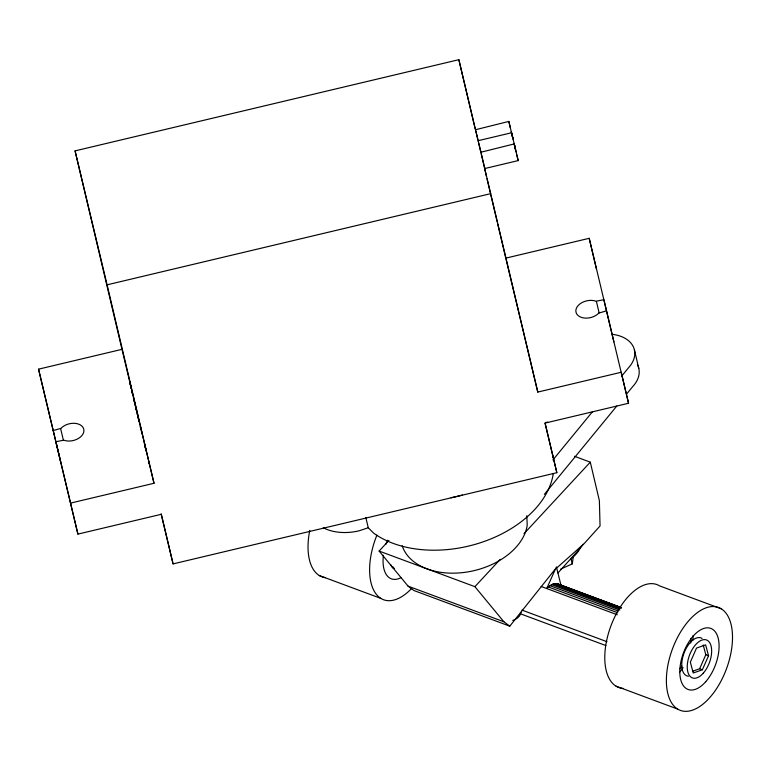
<?xml version="1.0" encoding="UTF-8"?>
<svg xmlns="http://www.w3.org/2000/svg" width="771" height="771" viewBox="0 0 771 771"><rect width="100%" height="100%" fill="white"/><g stroke="black" fill="none" stroke-linecap="round" stroke-linejoin="round"><path stroke-width="1.16" d="M560.719 569.075L572.284 563.861L573.383 556.045M692.541 671.271L699.625 668.775L705.812 654.714L703.191 644.942M702.362 669.787L708.549 655.726L705.629 644.874L696.521 648.083L690.334 662.144L693.254 673.006L702.362 669.787L699.625 668.775M555.891 567.976L546.735 588.552C549.415 585.623 553.385 582.587 557.578 583.859L621.407 607.596M70.585 503.097L154.007 483.272L121.982 349.34L38.55 369.164L53.228 430.555L60.986 428.348A12.866 8.606 -13.3 0 1 78.681 424.146A12.866 8.606 -13.3 0 1 81.514 435.981A12.866 8.606 -13.3 0 1 63.82 440.193L55.898 441.716L77.91 534.11L161.341 514.286L173.07 563.9L556.855 472.7L545.126 423.086L628.558 403.262L621.224 372.258L537.792 392.082L506.046 259.307M388.931 540.461L379.11 551.053L408.071 586.143L413.979 590.547L509.776 626.168L554.744 569.73L584.129 543.651L600.05 525.976L599.375 500.62L590.287 462.166L574.511 456.297M552.923 459.959L592.562 411.608M621.532 376.277L628.394 367.912A34.3 22.957 -13.3 0 0 613.08 334.431M544.355 494.375L616.781 406.038M626.688 393.952L632.789 386.512A34.3 22.957 -13.3 0 0 637.357 364.644M561.172 586.076L557.934 572.988L579.609 548.933A37.731 25.626 -14.4 0 0 583.117 544.249M379.11 551.053L474.907 586.673L500.283 559.303M524.01 533.696L590.287 462.166M553.299 473.49A102.909 68.86 -13.3 0 1 481.393 542.427A102.909 68.86 -13.3 0 1 373.752 533.224L368.249 527.759L359.007 530.833A42.877 28.691 -13.3 0 1 323.3 527.778M121.982 349.34L75.066 150.875L458.851 59.685L537.792 392.082M475.543 129.721L508.831 121.423L512.262 135.879M511.549 132.766L512.802 138.096L511.549 132.766L478.174 140.688L478.405 141.652M480.931 152.224L514.218 143.926L515.51 149.439L514.218 143.926M484.574 167.567L484.805 168.531L518.179 160.599L512.484 136.66M75.066 150.875L107.102 284.817L490.876 193.617M628.558 403.262L589.198 238.316L505.766 258.14L497.758 224.284M606.546 310.867L598.788 313.065A12.866 8.606 -13.3 0 1 581.093 317.276A12.866 8.606 -13.3 0 1 578.26 305.432A12.866 8.606 -13.3 0 1 595.954 301.23L603.876 299.707L613.87 341.871M721.27 608.82A54.886 28.787 -69.6 0 0 667.011 670.731A54.886 28.787 -69.6 0 0 710.052 697.263A54.886 28.787 -69.6 0 0 721.27 608.82L659.677 585.921A54.886 28.787 -69.6 0 0 610.362 627.392A54.886 28.787 -69.6 0 0 623.209 688.416M557.578 583.859L621.551 607.818M556.19 583.551L621.137 607.702M567.813 588.369L571.166 589.622M580.129 592.947L585.729 595.029M594.682 598.363L598.045 599.616M606.999 602.941L612.598 605.023M554.706 583.58L620.771 608.146M553.144 583.946L619.219 608.512M551.544 584.64L619.855 610.034M549.925 585.652L618.226 611.046M548.306 586.962L617.735 612.772M541.155 586.471L617.282 614.776M705.812 654.714L708.549 655.726M521.986 610.102L606.989 641.703M520.435 613.803L605.861 645.558M408.071 586.143L503.877 621.763L509.776 626.168M319.271 575.513L380.864 598.412M616.029 686.161L677.622 709.06M558.85 584.495L559.968 585.459M474.907 586.673L503.877 621.763M570.897 558.435L572.284 563.861M556.373 566.887L557.934 572.988M518.179 160.599L516.772 154.73M475.466 129.355L475.697 130.309M480.844 151.858L481.075 152.812M514.103 143.56L514.97 147.222M515.153 147.82L516.136 151.945M475.996 131.571L477.895 139.541M478.704 142.914L480.603 150.885M481.374 154.075L484.805 168.531M544.981 423.057L556.855 472.7M131.263 388.497L129.586 381.51L131.224 388.42M131.822 390.83L132.93 395.484M133.489 397.817L135.156 404.804M135.715 407.136L136.833 411.791M137.392 414.123L139.059 421.111M140.457 426.932L142.124 433.919M144.35 443.238L146.027 450.225M148.813 461.877L149.362 464.2M144.938 446.264L146.056 450.929M161.091 513.814L173.07 563.9M60.562 461.559L38.55 369.164M77.91 534.11L53.228 430.555M634.388 349.803L638.793 368.403M589.198 238.316L596.523 269.33M596.426 301.471L599.144 312.959M510.363 127.909L508.831 121.423M511.269 131.61L513.072 139.252M458.851 59.685L475.129 128.564M484.516 168.251L486.443 176.424M487.002 178.756L490.308 192.769M490.857 195.102L497.208 221.952M365.791 517.37L368.249 527.759M107.102 284.817L154.007 483.272M131.764 390.733L132.853 395.35M133.402 397.653L137.498 414.962M138.038 417.265L139.127 421.882M140.226 426.498L140.765 428.811M60.678 428.782L63.395 440.27M526.824 515.76L527.21 525.224A64.311 43.031 -13.3 0 1 467.583 571.937A64.311 43.031 -13.3 0 1 402.211 545.781M547.844 422.142A8.577 5.734 -13.3 0 1 545.637 422.46M552.566 455.353A102.909 68.86 -13.3 0 1 553.029 457.54M462.378 495.04A102.909 68.86 -13.3 0 1 451.045 497.729M521.003 612.29A10.293 7.431 -19.6 0 1 512.744 620.453M688.484 676.234A20.258 10.63 -69.6 0 1 683.867 653.567A20.258 10.63 -69.6 0 1 702.092 638.436M394.338 568.449A22.272 11.681 -69.6 0 1 392.873 566.772M393.817 568.564A22.272 11.681 -69.6 0 1 390.627 564.632M400.872 577.71A32.584 17.097 -69.6 0 1 383.428 555.284M386.011 544.162A32.584 17.097 -69.6 0 1 387.514 540.163M580.727 546.552A30.869 20.971 -14.4 0 1 570.579 558.994M693.071 635.69A32.584 17.097 -69.6 0 1 692.927 640.026M683.096 667.676A32.584 17.097 -69.6 0 1 679.743 672.023M411.656 588.427A54.886 28.787 -69.6 0 1 375.091 592.61A54.886 28.787 -69.6 0 1 376.913 535.151M325.362 577.662A54.886 28.787 -69.6 0 1 309.788 530.409M691.009 638.378A29.153 15.295 -69.6 0 1 690.671 643.004M681.882 666.019A29.153 15.295 -69.6 0 1 679.791 668.794M703.277 673.189A20.258 10.63 -69.6 0 0 707.566 640.479A20.258 10.63 -69.6 0 0 687.491 663.156A20.258 10.63 -69.6 0 0 703.277 673.189M705.744 681.699A32.584 17.097 -69.6 0 0 712.404 629.175A32.584 17.097 -69.6 0 0 680.186 665.942A32.584 17.097 -69.6 0 0 705.744 681.699"/></g></svg>
